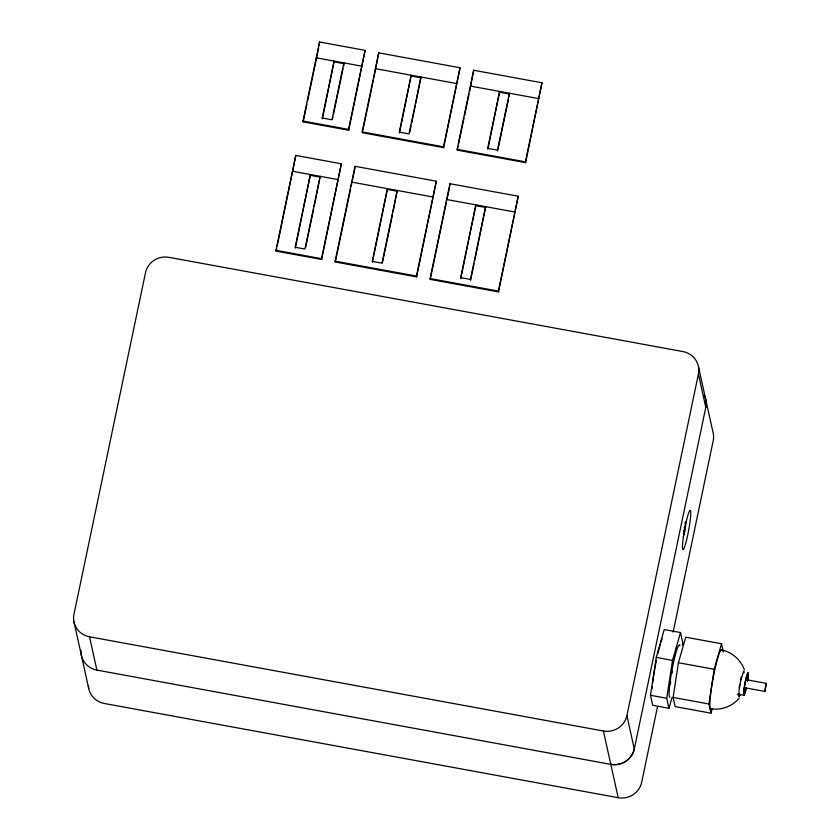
<?xml version="1.0" encoding="UTF-8"?>
<svg xmlns="http://www.w3.org/2000/svg" width="840" height="840" viewBox="0 0 840 840"><rect width="100%" height="100%" fill="white"/><g stroke="black" fill="none" stroke-linecap="round" stroke-linejoin="round"><path stroke-width="1.26" d="M683.592 531.143L683.602 532.77L684.863 527.173M683.351 536.561L685.073 529.473L685.85 521.598M672.084 697.368L668.955 708.267L652.701 705.285L650.475 695.279L656.25 657.405L664.24 629.549L680.505 632.53L682.721 642.548L682.332 645.067M668.955 708.267L666.74 698.26L672.514 660.387L680.505 632.53M712.268 708.529L710.934 713.171L675.161 706.608L673.124 697.431L678.416 662.718L685.745 637.182L721.518 643.745L723.303 651.777M710.934 713.171L708.897 703.994L714.189 669.28L721.518 643.745M739.19 687.824L739.725 684.579M275.951 250.309L295.817 155.442L341.355 163.79L321.668 259.486L276.139 251.139L275.951 250.309L321.489 258.657L321.668 259.486M302.998 121.055L319.557 42L365.096 50.348L348.726 130.242L303.188 121.884L302.998 121.055L348.537 129.402L348.726 130.242M276.139 251.139L276.675 248.577M277.211 246.015L295.817 155.442M303.188 121.884L306.925 104.034M307.461 101.483L318.675 47.932M319.211 45.381L319.557 42M322.214 118.01L334.131 61.089L322.403 118.839L322.214 118.01L331.968 119.795L343.896 62.885M295.344 248.094L310.391 174.531L295.166 247.265L304.92 249.049L320.156 176.327L314.192 206.504M305.644 247.338L313.656 209.055M332.419 119.364L332.955 116.834M333.48 114.314L343.014 68.775M343.55 66.245L344.075 63.714L334.32 61.929M321.489 258.657L341.355 163.79M348.537 129.402L365.096 50.348M335.129 261.156L354.995 166.288L436.306 181.198L416.63 276.895L335.318 261.996L335.129 261.156L416.441 276.066L416.63 276.895M362.177 131.901L378.735 52.846L460.047 67.757L443.678 147.651L362.366 132.741L362.177 131.901L443.489 146.811L443.678 147.651M335.318 261.996L350.616 188.916M351.151 186.354L354.911 168.409M362.901 130.19L373.317 80.462M373.842 77.91L378.735 52.846M372.414 262.227L387.461 188.664L372.236 261.397L381.99 263.183L397.215 190.449L393.131 211.701M399.462 132.972L411.201 75.222L399.284 132.143L409.038 133.928L420.956 77.007L415.842 103.142M382.442 262.741L392.595 214.253M409.752 132.237L411.075 125.906M411.611 123.375L415.317 105.672M416.441 276.066L436.306 181.198M443.489 146.811L460.047 67.757M430.07 278.565L449.935 183.697L518.238 196.224L498.55 291.921L430.248 279.394L430.07 278.565L498.372 291.092L498.55 291.921M457.118 149.31L473.676 70.255L541.978 82.782L525.609 162.666L457.306 150.15L457.118 149.31L525.42 161.837L525.609 162.666M430.248 279.394L446.355 202.482M446.901 199.92L449.852 185.819M457.569 148.869L458.105 146.317M458.64 143.766L463.985 118.272M464.51 115.721L469.056 94.038M469.592 91.497L473.676 70.255M460.667 277.61L475.892 204.876L460.845 278.439L460.667 277.61L470.421 279.394L470.61 280.235L474.086 263.644M487.715 148.355L499.632 91.434L487.904 149.184L487.715 148.355L497.469 150.14L497.658 150.98M470.421 279.394L485.656 206.661L474.611 261.093M497.469 150.14L509.397 93.219M497.921 149.709L508.515 99.12M509.05 96.59L509.576 94.059L499.821 92.264M498.372 291.092L518.238 196.224M525.42 161.837L541.978 82.782M81.008 650.055A19.95 19.278 -12.5 0 0 96.894 670.1L610.806 764.389A19.95 19.278 -12.5 0 0 634.295 748.997L626.892 715.617L698.408 374.105A19.95 19.278 -12.5 0 0 682.868 351.55L168.977 257.334A19.95 19.278 -12.5 0 0 145.488 272.727L73.973 614.24A19.95 19.278 -12.5 0 0 89.513 636.794L96.915 670.173M634.295 748.997L705.789 407.411A19.95 19.278 -12.5 0 0 704.183 395.115M657.542 706.556L641.676 782.303A19.95 19.278 -12.5 0 1 618.188 797.696L104.297 703.479A19.95 19.278 -12.5 0 1 88.389 685.954M673.134 632.09L713.192 440.79A19.95 19.278 -12.5 0 0 713.223 433.251L698.439 366.566M740.565 680.2L741.363 676.651M684.191 527.877L684.369 527.194M739.231 698.155C732.291 706.325 721.34 710.535 710.724 708.74A29.915 3.077 -79.6 0 1 713.622 675.581A29.915 3.077 -79.6 0 1 722.012 650.853M766.269 683.361L764.81 691.425L766.269 683.361L745.909 679.623M683.403 534.219L684.212 533.558M683.939 531.856L684.663 531.583L684.38 530.334M316.25 57.813L361.778 66.16M375.428 68.66L456.74 83.57M470.358 86.069L538.661 98.595M411.39 76.052L421.144 77.847M292.509 171.255L338.037 179.603M351.687 182.102L432.999 197.012M446.618 199.511L514.92 212.037M310.58 175.371L320.334 177.156M387.649 189.494L397.404 191.289M476.081 205.716L485.835 207.501M683.844 531.437L684.663 531.583M656.25 657.405L672.514 660.387M678.416 662.718L714.189 669.28M744.45 687.687L764.81 691.425M737.635 694.102L743.957 695.258M737.52 694.659L740.061 695.131L739.064 696.885L739.032 690.47L740.67 680.663L743.736 671.034L744.114 672.735M673.124 697.431L708.897 703.994M650.475 695.279L666.74 698.26M89.513 636.794L603.404 731.01A19.95 19.278 -12.5 0 0 626.892 715.617M721.371 649.876C731.85 651.987 740.712 659.694 744.376 669.732M684.852 526.774L685.419 527.352M685.178 524.412L685.692 525.389M698.408 374.105L705.81 407.484M603.404 731.01L618.188 797.696M449.935 183.697L450.114 184.537M354.995 166.288L355.183 167.129M73.941 621.779L88.725 688.464M746.466 687.687A11.634 1.197 -79.6 0 1 743.642 692.822A11.634 1.197 -79.6 0 1 747.086 674.279A11.634 1.197 -79.6 0 1 747.747 680.81M746.046 688.506A9.597 0.987 -79.6 0 1 744.103 690.522A9.597 0.987 -79.6 0 1 747.001 675.654A9.597 0.987 -79.6 0 1 747.443 681.335M669.858 697.211A26.596 2.74 -79.6 0 1 672.441 667.726A26.596 2.74 -79.6 0 1 679.896 645.75M670.446 684.054A21.609 2.226 -79.6 0 1 670.698 681.744M671.926 673.344A21.609 2.226 -79.6 0 1 672.315 671.129M685.104 522.249A8.316 0.851 -79.6 0 1 685.052 523.551M652.008 688.842A33.243 3.423 -79.6 0 1 652.228 686.585M652.649 682.952A33.243 3.423 -79.6 0 1 656.418 660.398M657.92 653.478A33.243 3.423 -79.6 0 1 660.461 643.682M660.891 642.275A33.243 3.423 -79.6 0 1 662.109 638.715M634.274 748.923A19.95 19.278 -12.5 0 1 610.785 764.316M685.587 543.764A19.95 2.058 -79.6 0 0 690.585 510.972A19.95 2.058 -79.6 0 0 683.655 535.091A19.95 2.058 -79.6 0 0 685.587 543.764"/></g></svg>
